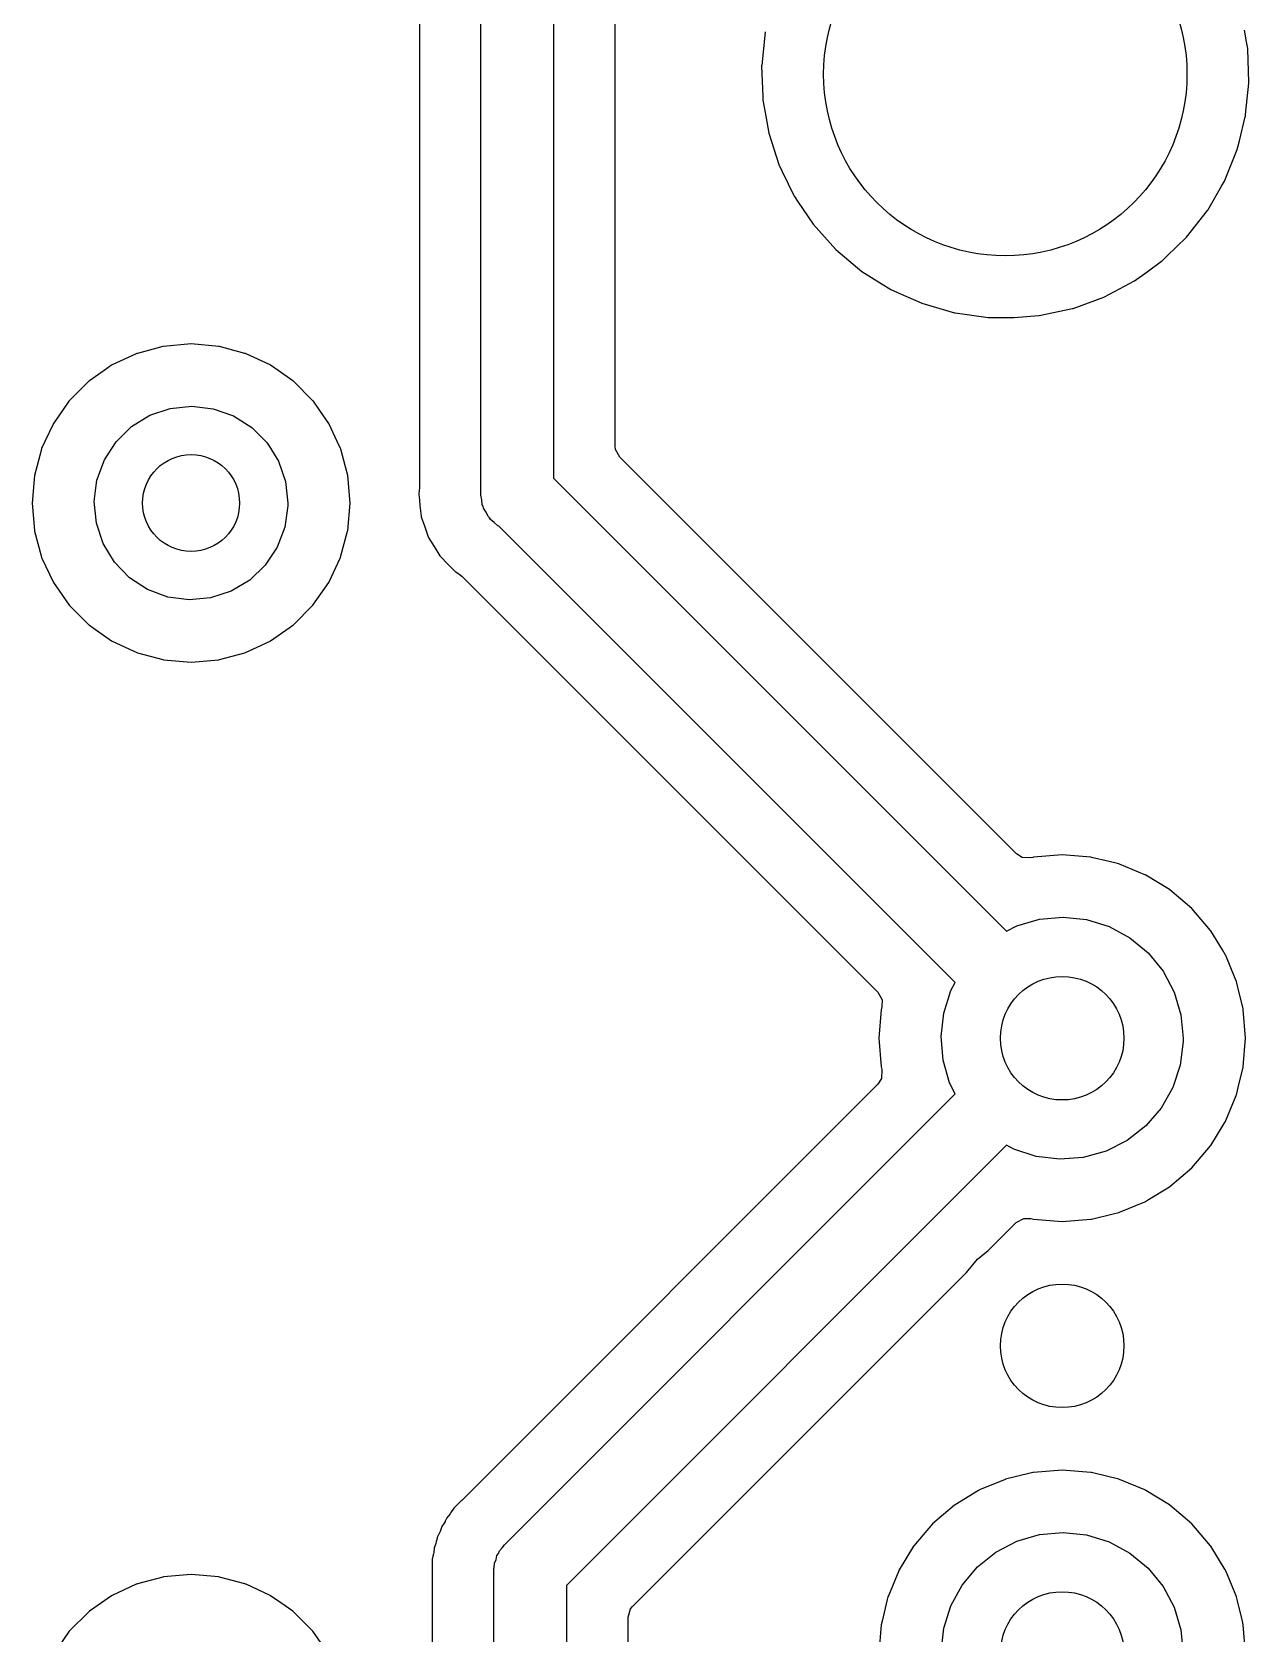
# Model space of a CAD drawing. Extents: x 3.43 to 6.79, y -5.81 to -1.74.
# Drawn here: x 5.413 to 5.809, y -3.664 to -3.143 of the extents above; entities that cross this region are included whole.
import ezdxf

# ---------------------------------------------------------------- set-up
doc = ezdxf.new("R2010")
doc.units = 0
doc.header["$MEASUREMENT"] = 0
doc.layers.add('BLACK', color=7, linetype='CONTINUOUS')

msp = doc.modelspace()

# ---------------------------------------------------------------- linework, layer by layer
at = {"layer": 'BLACK', "linetype": 'CONTINUOUS'}
for p, q in [((5.5388, -3.02932), (5.5388, -3.29126)), ((5.55882, -3.29346), (5.55882, -3.02574)), ((5.58244, -3.03064), (5.58244, -3.28798)), ((5.60246, -3.27763), (5.60246, -3.04098)), ((5.65121, -3.14306), (5.65009, -3.15371)), ((5.65122, -3.14288), (5.65121, -3.14306)), ((5.65121, -3.14306), (5.65121, -3.14306)), ((5.80772, -3.14611), (5.80707, -3.14238)), ((5.80812, -3.14836), (5.80772, -3.14611)), ((5.80813, -3.14854), (5.80812, -3.14836)), ((5.8085, -3.15924), (5.80813, -3.14854)), ((5.80813, -3.14854), (5.80813, -3.14854)), ((5.65009, -3.15371), (5.65007, -3.15388)), ((5.65007, -3.15388), (5.65007, -3.15406)), ((5.65007, -3.15406), (5.65042, -3.16394)), ((5.65007, -3.15406), (5.65007, -3.15406)), ((5.80742, -3.1698), (5.80849, -3.15959)), ((5.80849, -3.15959), (5.80851, -3.15942)), ((5.80849, -3.15959), (5.80849, -3.15959)), ((5.80851, -3.15942), (5.8085, -3.15924)), ((5.65042, -3.16394), (5.65045, -3.16494)), ((5.65045, -3.16494), (5.65048, -3.16511)), ((5.65048, -3.16511), (5.65048, -3.16511)), ((5.65048, -3.16511), (5.6514, -3.17028)), ((5.6514, -3.17028), (5.65237, -3.17583)), ((5.80538, -3.17831), (5.80731, -3.17058)), ((5.80731, -3.17058), (5.80735, -3.17041)), ((5.80731, -3.17058), (5.80731, -3.17058)), ((5.80735, -3.17041), (5.80742, -3.1698)), ((5.65237, -3.17583), (5.65579, -3.18634)), ((5.80053, -3.1914), (5.80468, -3.18114)), ((5.80468, -3.18114), (5.80538, -3.17831)), ((5.65579, -3.18634), (5.65587, -3.1865)), ((5.65587, -3.1865), (5.65587, -3.1865)), ((5.65587, -3.1865), (5.65674, -3.1883)), ((5.65674, -3.1883), (5.66064, -3.19628)), ((5.79958, -3.19305), (5.80053, -3.1914)), ((5.66064, -3.19628), (5.66074, -3.19643)), ((5.66074, -3.19643), (5.66074, -3.19643)), ((5.66074, -3.19643), (5.66177, -3.19796)), ((5.79509, -3.20083), (5.79958, -3.19305)), ((5.66177, -3.19796), (5.66682, -3.20545)), ((5.78819, -3.20969), (5.795, -3.20098)), ((5.795, -3.20098), (5.79509, -3.20083)), ((5.79509, -3.20083), (5.79509, -3.20083)), ((5.66682, -3.20545), (5.67422, -3.21367)), ((5.78193, -3.21574), (5.78487, -3.2129)), ((5.78487, -3.2129), (5.78819, -3.20969)), ((5.67422, -3.21367), (5.68269, -3.22078)), ((5.77543, -3.22087), (5.7801, -3.21747)), ((5.7801, -3.21747), (5.78024, -3.21737)), ((5.7801, -3.21747), (5.7801, -3.21747)), ((5.78024, -3.21737), (5.78193, -3.21574)), ((5.68269, -3.22078), (5.69207, -3.22664)), ((5.77129, -3.22387), (5.77543, -3.22087)), ((5.69207, -3.22664), (5.69622, -3.22849)), ((5.69622, -3.22849), (5.70091, -3.23057)), ((5.76153, -3.22906), (5.77129, -3.22387)), ((5.70091, -3.23057), (5.70218, -3.23114)), ((5.70218, -3.23114), (5.71281, -3.23419)), ((5.74032, -3.23515), (5.75114, -3.23285)), ((5.75114, -3.23285), (5.7513, -3.23279)), ((5.7513, -3.23279), (5.76137, -3.22912)), ((5.7513, -3.23279), (5.7513, -3.23279)), ((5.76137, -3.22912), (5.76153, -3.22906)), ((5.76137, -3.22912), (5.76137, -3.22912)), ((5.71281, -3.23419), (5.71298, -3.23421)), ((5.71298, -3.23421), (5.71298, -3.23421)), ((5.71298, -3.23421), (5.7169, -3.23476)), ((5.7169, -3.23476), (5.72376, -3.23572)), ((5.72376, -3.23572), (5.73205, -3.23572)), ((5.73205, -3.23572), (5.73214, -3.23572)), ((5.73214, -3.23572), (5.74015, -3.23516)), ((5.73214, -3.23572), (5.73214, -3.23572)), ((5.74015, -3.23516), (5.74032, -3.23515)), ((5.74015, -3.23516), (5.74015, -3.23516)), ((5.44668, -3.24756), (5.43891, -3.25119)), ((5.44688, -3.24747), (5.44668, -3.24756)), ((5.44668, -3.24756), (5.44668, -3.24756)), ((5.44709, -3.24741), (5.44688, -3.24747)), ((5.45538, -3.24519), (5.44709, -3.24741)), ((5.44709, -3.24741), (5.44709, -3.24741)), ((5.45559, -3.24514), (5.45538, -3.24519)), ((5.45538, -3.24519), (5.45538, -3.24519)), ((5.46457, -3.24435), (5.45559, -3.24514)), ((5.47355, -3.24514), (5.46457, -3.24435)), ((5.47376, -3.24519), (5.47355, -3.24514)), ((5.48204, -3.24741), (5.47376, -3.24519)), ((5.47376, -3.24519), (5.47376, -3.24519)), ((5.48225, -3.24747), (5.48204, -3.24741)), ((5.48204, -3.24741), (5.48204, -3.24741)), ((5.48245, -3.24756), (5.48225, -3.24747)), ((5.49023, -3.25119), (5.48245, -3.24756)), ((5.48245, -3.24756), (5.48245, -3.24756)), ((5.43631, -3.25296), (5.4315, -3.25632)), ((5.43871, -3.25128), (5.43631, -3.25296)), ((5.43891, -3.25119), (5.43871, -3.25128)), ((5.43891, -3.25119), (5.43891, -3.25119)), ((5.49042, -3.25128), (5.49023, -3.25119)), ((5.49023, -3.25119), (5.49023, -3.25119)), ((5.49283, -3.25296), (5.49042, -3.25128)), ((5.49763, -3.25632), (5.49283, -3.25296)), ((5.43133, -3.25645), (5.42495, -3.26282)), ((5.4315, -3.25632), (5.43133, -3.25645)), ((5.4315, -3.25632), (5.4315, -3.25632)), ((5.49781, -3.25645), (5.49763, -3.25632)), ((5.49763, -3.25632), (5.49763, -3.25632)), ((5.50418, -3.26282), (5.49781, -3.25645)), ((5.42483, -3.263), (5.42272, -3.26602)), ((5.42495, -3.26282), (5.42483, -3.263)), ((5.42483, -3.263), (5.42483, -3.263)), ((5.4578, -3.2653), (5.46479, -3.26457)), ((5.46479, -3.26457), (5.47176, -3.2654)), ((5.50431, -3.263), (5.50418, -3.26282)), ((5.50642, -3.26602), (5.50431, -3.263)), ((5.50431, -3.263), (5.50431, -3.263)), ((5.42272, -3.26602), (5.41978, -3.27021)), ((5.44518, -3.27124), (5.45116, -3.26756)), ((5.45116, -3.26756), (5.4578, -3.2653)), ((5.47176, -3.2654), (5.47837, -3.26775)), ((5.47837, -3.26775), (5.4843, -3.27152)), ((5.50935, -3.27021), (5.50642, -3.26602)), ((5.41969, -3.2704), (5.41704, -3.27609)), ((5.41978, -3.27021), (5.41969, -3.2704)), ((5.41969, -3.2704), (5.41969, -3.2704)), ((5.44016, -3.27616), (5.44518, -3.27124)), ((5.4843, -3.27152), (5.48925, -3.2765)), ((5.50944, -3.2704), (5.50935, -3.27021)), ((5.5121, -3.27609), (5.50944, -3.2704)), ((5.50944, -3.2704), (5.50944, -3.2704)), ((5.41592, -3.27859), (5.41438, -3.28434)), ((5.41597, -3.27838), (5.41592, -3.27859)), ((5.41592, -3.27859), (5.41592, -3.27859)), ((5.41704, -3.27609), (5.41597, -3.27838)), ((5.43636, -3.28206), (5.44016, -3.27616)), ((5.48925, -3.2765), (5.49297, -3.28245)), ((5.51316, -3.27838), (5.5121, -3.27609)), ((5.51322, -3.27859), (5.51316, -3.27838)), ((5.51476, -3.28434), (5.51322, -3.27859)), ((5.51322, -3.27859), (5.51322, -3.27859)), ((5.60257, -3.27868), (5.60246, -3.27763)), ((5.60391, -3.28114), (5.60257, -3.27868)), ((5.41438, -3.28434), (5.41364, -3.28708)), ((5.43395, -3.28866), (5.43636, -3.28206)), ((5.49297, -3.28245), (5.49528, -3.28909)), ((5.51549, -3.28708), (5.51476, -3.28434)), ((5.73288, -3.4101), (5.60391, -3.28114)), ((5.41364, -3.28708), (5.41285, -3.29606)), ((5.43307, -3.29562), (5.43395, -3.28866)), ((5.49528, -3.28909), (5.49606, -3.29606)), ((5.51628, -3.29606), (5.51549, -3.28708)), ((5.58244, -3.28798), (5.72973, -3.43526)), ((5.41285, -3.29606), (5.41364, -3.30504)), ((5.43376, -3.30261), (5.43307, -3.29562)), ((5.49606, -3.29606), (5.49605, -3.29694)), ((5.51549, -3.30504), (5.51628, -3.29606)), ((5.53876, -3.29185), (5.5386, -3.29324)), ((5.5386, -3.29324), (5.53871, -3.29432)), ((5.53871, -3.29432), (5.53879, -3.29506)), ((5.5388, -3.29126), (5.53876, -3.29185)), ((5.53879, -3.29506), (5.5388, -3.29517)), ((5.5388, -3.29517), (5.5388, -3.29526)), ((5.5388, -3.29526), (5.53898, -3.29689)), ((5.55911, -3.29503), (5.55882, -3.29346)), ((5.55925, -3.29662), (5.55911, -3.29503)), ((5.49605, -3.29694), (5.49507, -3.3039)), ((5.53898, -3.29689), (5.53898, -3.29691)), ((5.53898, -3.29691), (5.53935, -3.30034)), ((5.53935, -3.30034), (5.53938, -3.30045)), ((5.53938, -3.30045), (5.53939, -3.30056)), ((5.53939, -3.30056), (5.54053, -3.30381)), ((5.5595, -3.29714), (5.55925, -3.29662)), ((5.55961, -3.29771), (5.5595, -3.29714)), ((5.56045, -3.29907), (5.55961, -3.29771)), ((5.56115, -3.3005), (5.56045, -3.29907)), ((5.56157, -3.3009), (5.56115, -3.3005)), ((5.56188, -3.30139), (5.56157, -3.3009)), ((5.56315, -3.30236), (5.56188, -3.30139)), ((5.41364, -3.30504), (5.4137, -3.30525)), ((5.4137, -3.30525), (5.4137, -3.30525)), ((5.4137, -3.30525), (5.41584, -3.31326)), ((5.43598, -3.30927), (5.43376, -3.30261)), ((5.49507, -3.3039), (5.49258, -3.31046)), ((5.51329, -3.31326), (5.51544, -3.30525)), ((5.51544, -3.30525), (5.51549, -3.30504)), ((5.51544, -3.30525), (5.51544, -3.30525)), ((5.54053, -3.30381), (5.54053, -3.30383)), ((5.54053, -3.30383), (5.54165, -3.3071)), ((5.56432, -3.30344), (5.56315, -3.30236)), ((5.56462, -3.30356), (5.56432, -3.30344)), ((5.71302, -3.45196), (5.56462, -3.30356)), ((5.43961, -3.31528), (5.43598, -3.30927)), ((5.49258, -3.31046), (5.48869, -3.31631)), ((5.54165, -3.3071), (5.54171, -3.3072)), ((5.54171, -3.3072), (5.54174, -3.3073)), ((5.54174, -3.3073), (5.54188, -3.30752)), ((5.54188, -3.30752), (5.54188, -3.30752)), ((5.54188, -3.30752), (5.54357, -3.31022)), ((5.54357, -3.31022), (5.54359, -3.31025)), ((5.54359, -3.31025), (5.54539, -3.31318)), ((5.41584, -3.31326), (5.41597, -3.31375)), ((5.41597, -3.31375), (5.41606, -3.31395)), ((5.41606, -3.31395), (5.41606, -3.31395)), ((5.41606, -3.31395), (5.41969, -3.32172)), ((5.44449, -3.32033), (5.43961, -3.31528)), ((5.48869, -3.31631), (5.48361, -3.32115)), ((5.50944, -3.32172), (5.51307, -3.31395)), ((5.51307, -3.31395), (5.51316, -3.31375)), ((5.51307, -3.31395), (5.51307, -3.31395)), ((5.51316, -3.31375), (5.51329, -3.31326)), ((5.54539, -3.31318), (5.54547, -3.31326)), ((5.54547, -3.31326), (5.54553, -3.31336)), ((5.54553, -3.31336), (5.54571, -3.31354)), ((5.54571, -3.31354), (5.54796, -3.3158)), ((5.54796, -3.3158), (5.54798, -3.31583)), ((5.54798, -3.31583), (5.55021, -3.3181)), ((5.41969, -3.32172), (5.41969, -3.32172)), ((5.41969, -3.32172), (5.41978, -3.32192)), ((5.41978, -3.32192), (5.42495, -3.3293)), ((5.45037, -3.32418), (5.44449, -3.32033)), ((5.48361, -3.32115), (5.47758, -3.32475)), ((5.50418, -3.3293), (5.50935, -3.32192)), ((5.50935, -3.32192), (5.50944, -3.32172)), ((5.50944, -3.32172), (5.50944, -3.32172)), ((5.55021, -3.3181), (5.55021, -3.3181)), ((5.55021, -3.3181), (5.55038, -3.31828)), ((5.55038, -3.31828), (5.55048, -3.31834)), ((5.55048, -3.31834), (5.55056, -3.31842)), ((5.55056, -3.31842), (5.55077, -3.31856)), ((5.55077, -3.31856), (5.55077, -3.31856)), ((5.55077, -3.31856), (5.55133, -3.31892)), ((5.55133, -3.31892), (5.55177, -3.31919)), ((5.55177, -3.31919), (5.55262, -3.31987)), ((5.55262, -3.31987), (5.68774, -3.45499)), ((5.45695, -3.32662), (5.45037, -3.32418)), ((5.46391, -3.32755), (5.45695, -3.32662)), ((5.4709, -3.32692), (5.46391, -3.32755)), ((5.47758, -3.32475), (5.4709, -3.32692)), ((5.42495, -3.3293), (5.43133, -3.33568)), ((5.49781, -3.33568), (5.50418, -3.3293)), ((5.43133, -3.33568), (5.4315, -3.3358)), ((5.4315, -3.3358), (5.4315, -3.3358)), ((5.4315, -3.3358), (5.4327, -3.33664)), ((5.4327, -3.33664), (5.43871, -3.34085)), ((5.49042, -3.34085), (5.49643, -3.33664)), ((5.49643, -3.33664), (5.49763, -3.3358)), ((5.49763, -3.3358), (5.49781, -3.33568)), ((5.49763, -3.3358), (5.49763, -3.3358)), ((5.43871, -3.34085), (5.43891, -3.34094)), ((5.43891, -3.34094), (5.43891, -3.34094)), ((5.43891, -3.34094), (5.4457, -3.34411)), ((5.48343, -3.34411), (5.49023, -3.34094)), ((5.49023, -3.34094), (5.49042, -3.34085)), ((5.49023, -3.34094), (5.49023, -3.34094)), ((5.4457, -3.34411), (5.44688, -3.34466)), ((5.44688, -3.34466), (5.44709, -3.34471)), ((5.44709, -3.34471), (5.44709, -3.34471)), ((5.44709, -3.34471), (5.45538, -3.34693)), ((5.45538, -3.34693), (5.45538, -3.34693)), ((5.45538, -3.34693), (5.45559, -3.34699)), ((5.45559, -3.34699), (5.46457, -3.34778)), ((5.46457, -3.34778), (5.47355, -3.34699)), ((5.47355, -3.34699), (5.47376, -3.34693)), ((5.47376, -3.34693), (5.48204, -3.34471)), ((5.47376, -3.34693), (5.47376, -3.34693)), ((5.48204, -3.34471), (5.48225, -3.34466)), ((5.48204, -3.34471), (5.48204, -3.34471)), ((5.48225, -3.34466), (5.48343, -3.34411)), ((5.73475, -3.41128), (5.73288, -3.4101)), ((5.74779, -3.41046), (5.73847, -3.4112)), ((5.75711, -3.4112), (5.74779, -3.41046)), ((5.73755, -3.41142), (5.73475, -3.41128)), ((5.73828, -3.41124), (5.73755, -3.41142)), ((5.73847, -3.4112), (5.73828, -3.41124)), ((5.73828, -3.41124), (5.73828, -3.41124)), ((5.7573, -3.41124), (5.75711, -3.4112)), ((5.76304, -3.41262), (5.7573, -3.41124)), ((5.7573, -3.41124), (5.7573, -3.41124)), ((5.7662, -3.41338), (5.76304, -3.41262)), ((5.76638, -3.41345), (5.7662, -3.41338)), ((5.77466, -3.41688), (5.76638, -3.41345)), ((5.76638, -3.41345), (5.76638, -3.41345)), ((5.77484, -3.41696), (5.77466, -3.41688)), ((5.77466, -3.41688), (5.77466, -3.41688)), ((5.775, -3.41706), (5.77484, -3.41696)), ((5.78264, -3.42174), (5.775, -3.41706)), ((5.78281, -3.42184), (5.78264, -3.42174)), ((5.78264, -3.42174), (5.78264, -3.42174)), ((5.78992, -3.42791), (5.78281, -3.42184)), ((5.73304, -3.43353), (5.74041, -3.43136)), ((5.74041, -3.43136), (5.74807, -3.43067)), ((5.74807, -3.43067), (5.75571, -3.43147)), ((5.75571, -3.43147), (5.76305, -3.43374)), ((5.79599, -3.43502), (5.78992, -3.42791)), ((5.72973, -3.43526), (5.73304, -3.43353)), ((5.76305, -3.43374), (5.76981, -3.4374)), ((5.79609, -3.43518), (5.79599, -3.43502)), ((5.79986, -3.44134), (5.79609, -3.43518)), ((5.79609, -3.43518), (5.79609, -3.43518)), ((5.76981, -3.4374), (5.77573, -3.44229)), ((5.80087, -3.44299), (5.79986, -3.44134)), ((5.77573, -3.44229), (5.78058, -3.44825)), ((5.80095, -3.44317), (5.80087, -3.44299)), ((5.80405, -3.45066), (5.80095, -3.44317)), ((5.80095, -3.44317), (5.80095, -3.44317)), ((5.7116, -3.45453), (5.71302, -3.45196)), ((5.78058, -3.44825), (5.78419, -3.45503)), ((5.80445, -3.45163), (5.80405, -3.45066)), ((5.80477, -3.45296), (5.80445, -3.45163)), ((5.68774, -3.45499), (5.68786, -3.45511)), ((5.68786, -3.45511), (5.6892, -3.45757)), ((5.6892, -3.45757), (5.68918, -3.45978)), ((5.70928, -3.46185), (5.7116, -3.45453)), ((5.78419, -3.45503), (5.78641, -3.46239)), ((5.80658, -3.4605), (5.80477, -3.45296)), ((5.68895, -3.46072), (5.68822, -3.47004)), ((5.689, -3.46053), (5.68895, -3.46072)), ((5.68918, -3.45978), (5.689, -3.46053)), ((5.70843, -3.46949), (5.70928, -3.46185)), ((5.78641, -3.46239), (5.78716, -3.47004)), ((5.80663, -3.46072), (5.80658, -3.4605)), ((5.80736, -3.47004), (5.80663, -3.46072)), ((5.68822, -3.47004), (5.68895, -3.47935)), ((5.70907, -3.47714), (5.70843, -3.46949)), ((5.78715, -3.47113), (5.78618, -3.47876)), ((5.78716, -3.47004), (5.78715, -3.47113)), ((5.80663, -3.47935), (5.80736, -3.47004)), ((5.71119, -3.48453), (5.70907, -3.47714)), ((5.68904, -3.48308), (5.68786, -3.48495)), ((5.68895, -3.47935), (5.68915, -3.4802)), ((5.68918, -3.48029), (5.68904, -3.48308)), ((5.68915, -3.4802), (5.68918, -3.48029)), ((5.78618, -3.47876), (5.78376, -3.48605)), ((5.80537, -3.4846), (5.80659, -3.47954)), ((5.80659, -3.47954), (5.80663, -3.47935)), ((5.80659, -3.47954), (5.80659, -3.47954)), ((5.68786, -3.48495), (5.55255, -3.62026)), ((5.56645, -3.63467), (5.71302, -3.4881)), ((5.71302, -3.4881), (5.71119, -3.48453)), ((5.78376, -3.48605), (5.77996, -3.49273)), ((5.80099, -3.4968), (5.80437, -3.48862)), ((5.80437, -3.48862), (5.80445, -3.48844)), ((5.80437, -3.48862), (5.80437, -3.48862)), ((5.80445, -3.48844), (5.80537, -3.4846)), ((5.77996, -3.49273), (5.77494, -3.49855)), ((5.77494, -3.49855), (5.76889, -3.50328)), ((5.79609, -3.50489), (5.80077, -3.49725)), ((5.80077, -3.49725), (5.80087, -3.49708)), ((5.80087, -3.49708), (5.80099, -3.4968)), ((5.76889, -3.50328), (5.76203, -3.50674)), ((5.72971, -3.50482), (5.58661, -3.64792)), ((5.73203, -3.50611), (5.72971, -3.50482)), ((5.73934, -3.50849), (5.73203, -3.50611)), ((5.74697, -3.5094), (5.73934, -3.50849)), ((5.75463, -3.50881), (5.74697, -3.5094)), ((5.76203, -3.50674), (5.75463, -3.50881)), ((5.78992, -3.51216), (5.79599, -3.50505)), ((5.79599, -3.50505), (5.79609, -3.50489)), ((5.79609, -3.50489), (5.79609, -3.50489)), ((5.78281, -3.51823), (5.78992, -3.51216)), ((5.77582, -3.52251), (5.78264, -3.51833)), ((5.78264, -3.51833), (5.78281, -3.51823)), ((5.78264, -3.51833), (5.78264, -3.51833)), ((5.76638, -3.52662), (5.77466, -3.52319)), ((5.77466, -3.52319), (5.77484, -3.52312)), ((5.77466, -3.52319), (5.77466, -3.52319)), ((5.77484, -3.52312), (5.77582, -3.52251)), ((5.72377, -3.53908), (5.73287, -3.52997)), ((5.73287, -3.52997), (5.73533, -3.52863)), ((5.73533, -3.52863), (5.73754, -3.52865)), ((5.73754, -3.52865), (5.73847, -3.52888)), ((5.73847, -3.52888), (5.74779, -3.52961)), ((5.74779, -3.52961), (5.75711, -3.52888)), ((5.75711, -3.52888), (5.7573, -3.52883)), ((5.7573, -3.52883), (5.76431, -3.52715)), ((5.7573, -3.52883), (5.7573, -3.52883)), ((5.76431, -3.52715), (5.7662, -3.52669)), ((5.7662, -3.52669), (5.76638, -3.52662)), ((5.72025, -3.54191), (5.72377, -3.53908)), ((5.71665, -3.5462), (5.72025, -3.54191)), ((5.60809, -3.65476), (5.71665, -3.5462)), ((5.7292, -3.61345), (5.72093, -3.61688)), ((5.72938, -3.61338), (5.7292, -3.61345)), ((5.7292, -3.61345), (5.7292, -3.61345)), ((5.73254, -3.61262), (5.72938, -3.61338)), ((5.73828, -3.61124), (5.73254, -3.61262)), ((5.73847, -3.6112), (5.73828, -3.61124)), ((5.73828, -3.61124), (5.73828, -3.61124)), ((5.74779, -3.61046), (5.73847, -3.6112)), ((5.75711, -3.6112), (5.74779, -3.61046)), ((5.7573, -3.61124), (5.75711, -3.6112)), ((5.76304, -3.61262), (5.7573, -3.61124)), ((5.7573, -3.61124), (5.7573, -3.61124)), ((5.7662, -3.61338), (5.76304, -3.61262)), ((5.76638, -3.61345), (5.7662, -3.61338)), ((5.77466, -3.61688), (5.76638, -3.61345)), ((5.76638, -3.61345), (5.76638, -3.61345)), ((5.72058, -3.61706), (5.71294, -3.62174)), ((5.72075, -3.61696), (5.72058, -3.61706)), ((5.72093, -3.61688), (5.72075, -3.61696)), ((5.72093, -3.61688), (5.72093, -3.61688)), ((5.77484, -3.61696), (5.77466, -3.61688)), ((5.77466, -3.61688), (5.77466, -3.61688)), ((5.775, -3.61706), (5.77484, -3.61696)), ((5.78264, -3.62174), (5.775, -3.61706)), ((5.54906, -3.62421), (5.54876, -3.62462)), ((5.54998, -3.62278), (5.54906, -3.62421)), ((5.55252, -3.6203), (5.54998, -3.62278)), ((5.55255, -3.62026), (5.55252, -3.6203)), ((5.71277, -3.62184), (5.70567, -3.62791)), ((5.71294, -3.62174), (5.71277, -3.62184)), ((5.71294, -3.62174), (5.71294, -3.62174)), ((5.78281, -3.62184), (5.78264, -3.62174)), ((5.78264, -3.62174), (5.78264, -3.62174)), ((5.78992, -3.62791), (5.78281, -3.62184)), ((5.54602, -3.62904), (5.54553, -3.63038)), ((5.54611, -3.62878), (5.54602, -3.62904)), ((5.54602, -3.62904), (5.54602, -3.62904)), ((5.54683, -3.62767), (5.54611, -3.62878)), ((5.54712, -3.62714), (5.54683, -3.62767)), ((5.54719, -3.62702), (5.54712, -3.62714)), ((5.54727, -3.62685), (5.54719, -3.62702)), ((5.54758, -3.6262), (5.54727, -3.62685)), ((5.5477, -3.62595), (5.54758, -3.6262)), ((5.54758, -3.6262), (5.54758, -3.6262)), ((5.54876, -3.62462), (5.5477, -3.62595)), ((5.70567, -3.62791), (5.6996, -3.63502)), ((5.79599, -3.63502), (5.78992, -3.62791)), ((5.54412, -3.63425), (5.54367, -3.63549)), ((5.54429, -3.63367), (5.54412, -3.63425)), ((5.54453, -3.63265), (5.54429, -3.63367)), ((5.54459, -3.63238), (5.54453, -3.63265)), ((5.54453, -3.63265), (5.54453, -3.63265)), ((5.54471, -3.63213), (5.54459, -3.63238)), ((5.54533, -3.63085), (5.54471, -3.63213)), ((5.54471, -3.63213), (5.54471, -3.63213)), ((5.54553, -3.63038), (5.54533, -3.63085)), ((5.56571, -3.63575), (5.56645, -3.63467)), ((5.72623, -3.63709), (5.73304, -3.63353)), ((5.73304, -3.63353), (5.74041, -3.63136)), ((5.74041, -3.63136), (5.74807, -3.63067)), ((5.74807, -3.63067), (5.75571, -3.63147)), ((5.75571, -3.63147), (5.76305, -3.63374)), ((5.76305, -3.63374), (5.76981, -3.6374)), ((5.54321, -3.63838), (5.54298, -3.63934)), ((5.54298, -3.63934), (5.54298, -3.63962)), ((5.54298, -3.63962), (5.54298, -3.63962)), ((5.54298, -3.63962), (5.54298, -3.64094)), ((5.54337, -3.63768), (5.54321, -3.63838)), ((5.54346, -3.63719), (5.54337, -3.63768)), ((5.54363, -3.63577), (5.54346, -3.63719)), ((5.54367, -3.63549), (5.54363, -3.63577)), ((5.54363, -3.63577), (5.54363, -3.63577)), ((5.56322, -3.64073), (5.5637, -3.63951)), ((5.5637, -3.63951), (5.564, -3.63824)), ((5.564, -3.63824), (5.5645, -3.63752)), ((5.5645, -3.63752), (5.56482, -3.63671)), ((5.56482, -3.63671), (5.56571, -3.63575)), ((5.69949, -3.63518), (5.69481, -3.64282)), ((5.6996, -3.63502), (5.69949, -3.63518)), ((5.69949, -3.63518), (5.69949, -3.63518)), ((5.72025, -3.64191), (5.72623, -3.63709)), ((5.76981, -3.6374), (5.77573, -3.64229)), ((5.79609, -3.63518), (5.79599, -3.63502)), ((5.80077, -3.64282), (5.79609, -3.63518)), ((5.79609, -3.63518), (5.79609, -3.63518)), ((5.46457, -3.64435), (5.45559, -3.64514)), ((5.47355, -3.64514), (5.46457, -3.64435)), ((5.54297, -3.64247), (5.54296, -3.64616)), ((5.54298, -3.64097), (5.54297, -3.64101)), ((5.54297, -3.64101), (5.54297, -3.64245)), ((5.54297, -3.64245), (5.54297, -3.64247)), ((5.54298, -3.64094), (5.54298, -3.64097)), ((5.56299, -3.64302), (5.56303, -3.64263)), ((5.56299, -3.75753), (5.56299, -3.64302)), ((5.56301, -3.64245), (5.56308, -3.64214)), ((5.56303, -3.64263), (5.56301, -3.64245)), ((5.56308, -3.64214), (5.56322, -3.64073)), ((5.69464, -3.64317), (5.69128, -3.65128)), ((5.69471, -3.64299), (5.69464, -3.64317)), ((5.69464, -3.64317), (5.69464, -3.64317)), ((5.69481, -3.64282), (5.69471, -3.64299)), ((5.71531, -3.64779), (5.72025, -3.64191)), ((5.77573, -3.64229), (5.78058, -3.64825)), ((5.80087, -3.64299), (5.80077, -3.64282)), ((5.80095, -3.64317), (5.80087, -3.64299)), ((5.80431, -3.65128), (5.80095, -3.64317)), ((5.80095, -3.64317), (5.80095, -3.64317)), ((5.44668, -3.64756), (5.43891, -3.65119)), ((5.44688, -3.64747), (5.44668, -3.64756)), ((5.44668, -3.64756), (5.44668, -3.64756)), ((5.44709, -3.64741), (5.44688, -3.64747)), ((5.45538, -3.64519), (5.44709, -3.64741)), ((5.44709, -3.64741), (5.44709, -3.64741)), ((5.45559, -3.64514), (5.45538, -3.64519)), ((5.45538, -3.64519), (5.45538, -3.64519)), ((5.47376, -3.64519), (5.47355, -3.64514)), ((5.48204, -3.64741), (5.47376, -3.64519)), ((5.47376, -3.64519), (5.47376, -3.64519)), ((5.48225, -3.64747), (5.48204, -3.64741)), ((5.48204, -3.64741), (5.48204, -3.64741)), ((5.48245, -3.64756), (5.48225, -3.64747)), ((5.49023, -3.65119), (5.48245, -3.64756)), ((5.48245, -3.64756), (5.48245, -3.64756)), ((5.54296, -3.64616), (5.54296, -3.64648)), ((5.54296, -3.64648), (5.54297, -3.64653)), ((5.54297, -3.64653), (5.54297, -3.64659)), ((5.54297, -3.64659), (5.54297, -3.74998)), ((5.58661, -3.64792), (5.58661, -3.75753)), ((5.7116, -3.65453), (5.71531, -3.64779)), ((5.78058, -3.64825), (5.78419, -3.65503)), ((5.43541, -3.65359), (5.4315, -3.65632)), ((5.43871, -3.65128), (5.43541, -3.65359)), ((5.43891, -3.65119), (5.43871, -3.65128)), ((5.43891, -3.65119), (5.43891, -3.65119)), ((5.49042, -3.65128), (5.49023, -3.65119)), ((5.49023, -3.65119), (5.49023, -3.65119)), ((5.49373, -3.65359), (5.49042, -3.65128)), ((5.49763, -3.65632), (5.49373, -3.65359)), ((5.60742, -3.65558), (5.60809, -3.65476)), ((5.69092, -3.6525), (5.68922, -3.65959)), ((5.69113, -3.65163), (5.69092, -3.6525)), ((5.69128, -3.65128), (5.69113, -3.65163)), ((5.70928, -3.66185), (5.7116, -3.65453)), ((5.78419, -3.65503), (5.78641, -3.66239)), ((5.80445, -3.65163), (5.80431, -3.65128)), ((5.80466, -3.6525), (5.80445, -3.65163)), ((5.80636, -3.65959), (5.80466, -3.6525)), ((5.43133, -3.65645), (5.42495, -3.66282)), ((5.4315, -3.65632), (5.43133, -3.65645)), ((5.4315, -3.65632), (5.4315, -3.65632)), ((5.49781, -3.65645), (5.49763, -3.65632)), ((5.49763, -3.65632), (5.49763, -3.65632)), ((5.50418, -3.66282), (5.49781, -3.65645)), ((5.60663, -3.65826), (5.60742, -3.65558)), ((5.60663, -3.74998), (5.60663, -3.65826)), ((5.68895, -3.66072), (5.68822, -3.67004)), ((5.68922, -3.65959), (5.68895, -3.66072)), ((5.80663, -3.66072), (5.80636, -3.65959)), ((5.80736, -3.67004), (5.80663, -3.66072)), ((5.42495, -3.66282), (5.41978, -3.67021)), ((5.50935, -3.67021), (5.50418, -3.66282)), ((5.70843, -3.66949), (5.70928, -3.66185)), ((5.78641, -3.66239), (5.78716, -3.67004))]:
    msp.add_line(p, q, dxfattribs=at)
at = {"layer": 'BLACK'}
for centre, radius in [((5.72929, -3.15665), 0.05906), ((5.46457, -3.29606), 0.01575), ((5.74779, -3.47004), 0.02008), ((5.74779, -3.57004), 0.02008), ((5.74779, -3.67004), 0.02008)]:
    msp.add_circle(centre, radius, dxfattribs=at)

doc.saveas('drawing.dxf')
